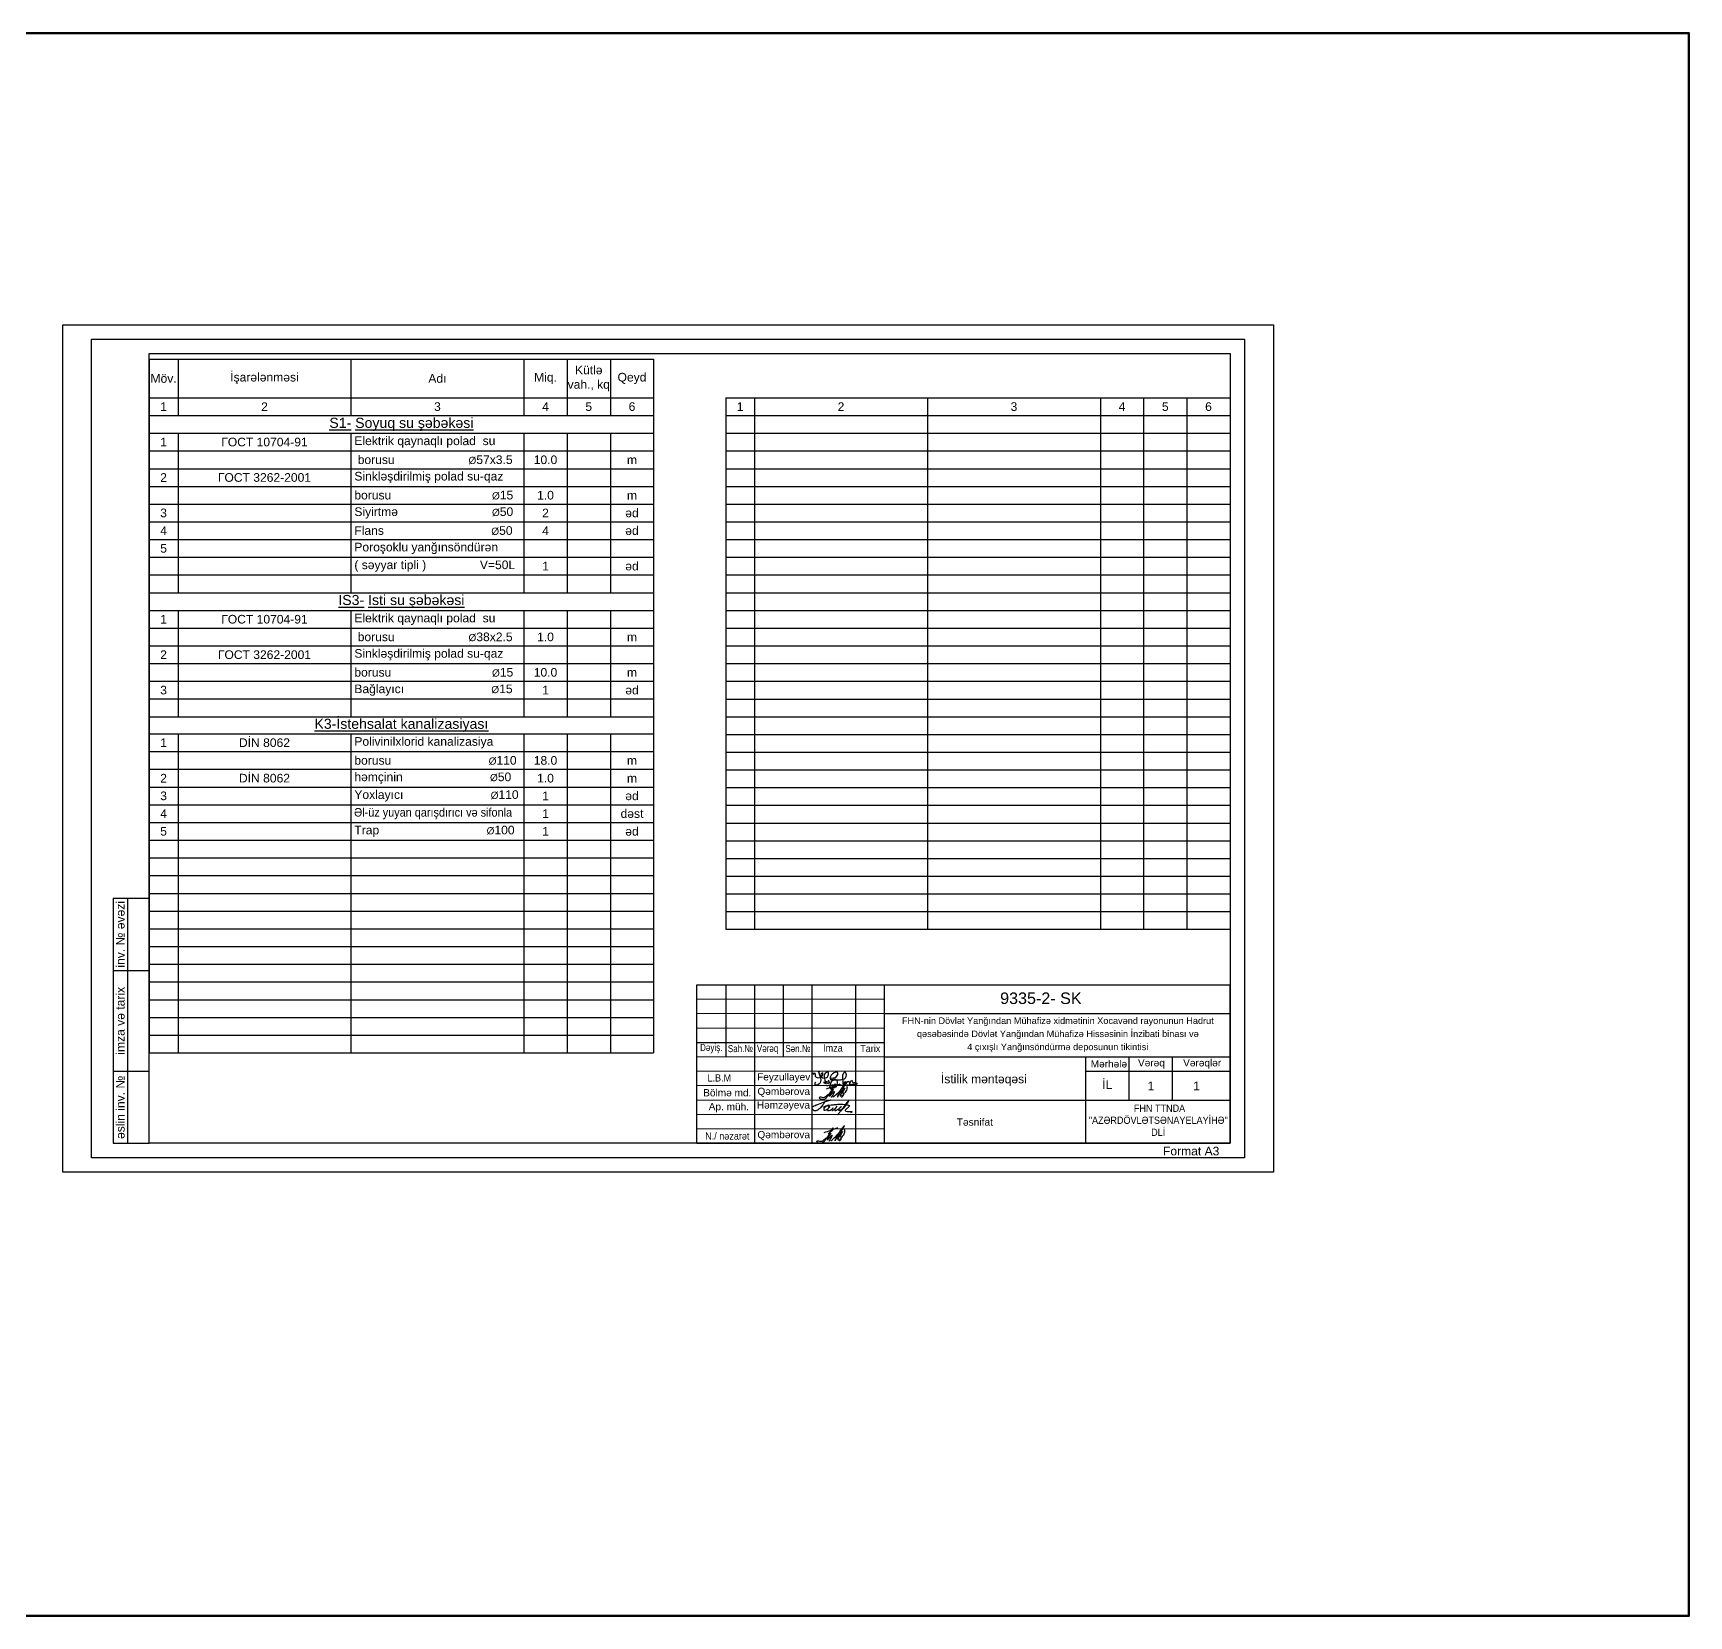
# Model space of a CAD drawing. Header units: metres. Extents: x -25557 to 456644, y -223251 to -32152.
# Drawn here: x 269339 to 326781, y -223251 to -168343 of the extents above; entities that cross this region are included whole.
import ezdxf

# ---------------------------------------------------------------- set-up
doc = ezdxf.new("R2010")
doc.units = ezdxf.units.M
doc.header["$LTSCALE"] = 0.5
for name, color, linetype, lineweight in [('0_Ном._пера__21_Ном._пера__7', 7, 'Continuous', 60), ('перегородка', 130, 'Continuous', 20), ('перегородка_Ном._пера__1_Ном._пера__7', 7, 'Continuous', 60)]:
    doc.layers.add(name, color=color, linetype=linetype, lineweight=lineweight)
doc.layers.add('Künc ştampının yazısı', color=7, linetype='Continuous')
doc.styles.add('Arial', font='arial.ttf', dxfattribs={"height": 200})
doc.styles.add('Arial-300', font='arial.ttf', dxfattribs={"height": 300})
doc.styles.add('ARİAL', font='arial.ttf')
doc.styles.add('Times New  Roman', font='times.ttf')
doc.styles.add('Times New Roman', font='times.ttf', dxfattribs={"height": 200})

# ---------------------------------------------------------------- blocks, each defined once
blk = doc.blocks.new('*T62')
at = {"color": 0, "linetype": 'ByBlock', "lineweight": -2, "ltscale": 0.4, "transparency": 16777216}
for p, q in [((0, 0), (17500, 0)), ((0, 0), (0, -24062)), ((1000, 0), (1000, -1954)), ((7000, 0), (7000, -1954)), ((13000, 0), (13000, -1954)), ((14500, 0), (14500, -1954)), ((16000, 0), (16000, -1954)), ((17500, 0), (17500, -24062)), ((0, -1340), (17500, -1340)), ((0, -1954), (17500, -1954)), ((0, -2569), (17500, -2569)), ((1000, -2569), (1000, -8101)), ((7000, -2569), (7000, -8101)), ((13000, -2569), (13000, -8101)), ((14500, -2569), (14500, -8101)), ((16000, -2569), (16000, -8101)), ((0, -3184), (17500, -3184)), ((0, -3798), (17500, -3798)), ((0, -4413), (17500, -4413)), ((0, -5027), (17500, -5027)), ((0, -5642), (17500, -5642)), ((0, -6257), (17500, -6257)), ((0, -6871), (17500, -6871)), ((0, -7486), (17500, -7486)), ((0, -8101), (17500, -8101)), ((0, -8715), (17500, -8715)), ((1000, -8715), (1000, -12403)), ((7000, -8715), (7000, -12403)), ((13000, -8715), (13000, -12403)), ((14500, -8715), (14500, -12403)), ((16000, -8715), (16000, -12403)), ((0, -9330), (17500, -9330)), ((0, -9945), (17500, -9945)), ((0, -10559), (17500, -10559)), ((0, -11174), (17500, -11174)), ((0, -11788), (17500, -11788)), ((0, -12403), (17500, -12403)), ((0, -12999), (17500, -12999)), ((1000, -12999), (1000, -24062)), ((7000, -12999), (7000, -24062)), ((13000, -12999), (13000, -24062)), ((14500, -12999), (14500, -24062)), ((16000, -12999), (16000, -24062)), ((0, -13614), (17500, -13614)), ((0, -14228), (17500, -14228)), ((0, -14843), (17500, -14843)), ((0, -15458), (17500, -15458)), ((0, -16072), (17500, -16072)), ((0, -16687), (17500, -16687)), ((0, -17302), (17500, -17302)), ((0, -17916), (17500, -17916)), ((0, -18531), (17500, -18531)), ((0, -19145), (17500, -19145)), ((0, -19760), (17500, -19760)), ((0, -20375), (17500, -20375)), ((0, -20989), (17500, -20989)), ((0, -21604), (17500, -21604)), ((0, -22219), (17500, -22219)), ((0, -22833), (17500, -22833)), ((0, -23448), (17500, -23448)), ((0, -24062), (17500, -24062))]:
    blk.add_line(p, q, dxfattribs=at)
at = {"color": 0, "ltscale": 0.4, "transparency": 16777216}
for s, insert, char_height, width, attachment_point, style in [('M{\\fArial|b0|i0|c238|p34;öv.}', (500, -670), 300, 997, 5, 'Arial-300'), ('İ{\\fArial|b0|i0|c238|p34;şarələnməsi}', (4000, -670), 300, 5997, 5, 'Arial-300'), ('{\\fArial|b0|i0|c238|p34;Adı}', (10000, -670), 300, 5997, 5, 'Arial-300'), ('Miq.', (13750, -670), 300, 1497, 5, 'Arial-300'), ('{\\fArial|b0|i0|c238|p34;Kütlə vah., kq}', (15250, -670), 300, 1497, 5, 'Arial-300'), ('{\\fArial|b0|i0|c238|p34;Qeyd}', (16750, -670), 300, 1497, 5, 'Arial-300'), ('1', (500, -1647), 300, 997, 5, 'Arial-300'), ('2', (4000, -1647), 300, 5997, 5, 'Arial-300'), ('3', (10000, -1647), 300, 5997, 5, 'Arial-300'), ('4', (13750, -1647), 300, 1497, 5, 'Arial-300'), ('5', (15250, -1647), 300, 1497, 5, 'Arial-300'), ('6', (16750, -1647), 300, 1497, 5, 'Arial-300'), ('{\\fArial|b0|i0|c238|p34;\\L\\C256;S\\fArial|b0|i0|c204|p34;1\\fArial|b0|i0|c238|p34;\\C0;- \\fArial|b0|i0|c204|p34;Soyuq\\fArial|b0|i0|c238|p34; \\C256;su şəbəkəsi  }', (8750, -2262), 350, 17497, 5, 'Arial-300'), ('1', (500, -2876), 300, 997, 5, 'Arial-300'), ('ГОСТ 1{\\fArial|b0|i0|c238|p34;0704-91}', (4000, -2876), 300, 5997, 5, 'Arial-300'), ('{\\fArial|b0|i0|c238|p34; Elektrik qaynaqlı polad  su}', (7002, -2876), 300, 5997, 4, 'Arial-300'), ('{\\fArial|b0|i0|c238|p34;  borusu                      \\H0.83327x;%%C\\H1.2001x;57}x3.5', (7002, -3491), 300, 5997, 4, 'Arial-300'), ('{\\fArial|b0|i0|c238|p34;10}.0', (13750, -3491), 300, 1497, 5, 'Arial-300'), ('m', (16750, -3491), 300, 1497, 5, 'Arial-300'), ('2', (500, -4105), 300, 997, 5, 'Arial-300'), ('ГОСТ {\\fArial|b0|i0|c238|p34;3262-2001}', (4000, -4105), 300, 5997, 5, 'Arial-300'), ('{\\fArial|b0|i0|c238|p34; Sinkləşdirilmiş polad su-qaz}', (7002, -4105), 300, 5997, 4, 'Arial-300'), (' {\\fArial|b0|i0|c238|p34;borusu }                            {\\fArial|b0|i0|c238|p34; \\H0.83327x;%%C\\H1.2001x;15}', (7002, -4720), 300, 5997, 4, 'Arial-300'), ('{\\fArial|b0|i0|c238|p34;1}.0', (13750, -4720), 300, 1497, 5, 'Arial-300'), ('{\\fArial|b0|i0|c238|p34; Siyirtmə                            \\H0.8333x;%%C\\H1.2x;5\\fArial|b0|i0|c204|p34;0}', (7002, -5335), 300, 5997, 4, 'Arial-300'), ('ə{\\fArial|b0|i0|c238|p34;d}', (16750, -5335), 300, 1497, 5, 'Arial-300'), ('m', (16750, -4720), 300, 1497, 5, 'Arial-300'), ('3', (500, -5335), 300, 997, 5, 'Arial-300'), ('2', (13750, -5335), 300, 1497, 5, 'Arial-300'), ('4', (500, -5949), 300, 997, 5, 'Arial-300'), ('{\\fArial|b0|i0|c238|p34; Flans                                \\H0.8333x;%%C\\H1.2x;5\\fArial|b0|i0|c204|p34;0}', (7002, -5949), 300, 5997, 4, 'Arial-300'), ('4', (13750, -5949), 300, 1497, 5, 'Arial-300'), ('ə{\\fArial|b0|i0|c238|p34;d}', (16750, -5949), 300, 1497, 5, 'Arial-300'), ('5', (500, -6564), 300, 997, 5, 'Arial-300'), ('{\\fArial|b0|i0|c238|p34; \\C256;Poroşoklu yanğınsöndürən}', (7002, -6564), 300, 5997, 4, 'ARİAL'), ('{\\fArial|b0|i0|c238|p34; \\fArial|b0|i0|c204|p34;\\C256;( s\\fArial|b0|i0|c238|p34;əyyar tipli )                V=50L}', (7002, -7179), 300, 5997, 4, 'ARİAL'), ('1', (13750, -7179), 300, 1497, 5, 'ARİAL'), ('{\\W1;ə\\fArial|b0|i0|c238|p34;d}', (16750, -7179), 300, 1497, 5, 'Arial'), ('{\\fArial|b0|i0|c238|p34;\\L\\C256;İS3\\C0;- İsti \\C256;su şəbəkəsi  }', (8750, -8408), 350, 17497, 5, 'Arial-300'), ('1', (500, -9023), 300, 997, 5, 'Arial-300'), ('ГОСТ 1{\\fArial|b0|i0|c238|p34;0704-91}', (4000, -9023), 300, 5997, 5, 'Arial-300'), ('{\\fArial|b0|i0|c238|p34; Elektrik qaynaqlı polad  su}', (7002, -9023), 300, 5997, 4, 'Arial-300'), ('{\\fArial|b0|i0|c238|p34;  borusu                      \\H0.83327x;%%C\\H1.2001x;38}x{\\fArial|b0|i0|c238|p34;2}.5', (7002, -9637), 300, 5997, 4, 'Arial-300'), ('{\\fArial|b0|i0|c238|p34;1}.0', (13750, -9637), 300, 1497, 5, 'Arial-300'), ('m', (16750, -9637), 300, 1497, 5, 'Arial-300'), ('2', (500, -10252), 300, 997, 5, 'Arial-300'), ('ГОСТ {\\fArial|b0|i0|c238|p34;3262-2001}', (4000, -10252), 300, 5997, 5, 'Arial-300'), ('{\\fArial|b0|i0|c238|p34; Sinkləşdirilmiş polad su-qaz}', (7002, -10252), 300, 5997, 4, 'Arial-300'), (' {\\fArial|b0|i0|c238|p34;borusu  }                            {\\fArial|b0|i0|c238|p34;\\H0.83327x;%%C\\H1.2001x;15}', (7002, -10866), 300, 5997, 4, 'Arial-300'), ('{\\fArial|b0|i0|c238|p34;10}.0', (13750, -10866), 300, 1497, 5, 'Arial-300'), ('m', (16750, -10866), 300, 1497, 5, 'Arial-300'), ('3', (500, -11481), 300, 997, 5, 'Arial-300'), ('{\\fArial|b0|i0|c238|p34; Bağlayıcı                          \\H0.8333x;%%C\\H1.2x;1\\fArial|b0|i0|c204|p34;5}', (7002, -11481), 300, 5997, 4, 'Arial-300'), ('1', (13750, -11481), 300, 1497, 5, 'Arial-300'), ('ə{\\fArial|b0|i0|c238|p34;d}', (16750, -11481), 300, 1497, 5, 'Arial-300'), ('{\\fArial|b0|i0|c238|p34;\\LK3-İstehsalat kanalizasiyası}', (8750, -12701), 350, 17497, 5, 'Arial-300'), ('1', (500, -13306), 300, 997, 5, 'Arial-300'), ('{\\fArial|b0|i0|c238|p34;DİN 8062}', (4000, -13306), 300, 5997, 5, 'Arial-300'), ('{\\fArial|b0|i0|c238|p34; Polivinilxlorid kanalizasiya}', (7002, -13306), 300, 5997, 4, 'Arial-300'), ('{\\fArial|b0|i0|c238|p34; borusu                             \\H0.83333x;%%C\\H1.2x;110}', (7002, -13921), 300, 5997, 4, 'Arial-300'), ('18.0', (13750, -13921), 300, 1497, 5, 'Arial-300'), ('{\\fArial|b0|i0|c238|p34;DİN 8062}', (4000, -14536), 300, 5997, 5, 'Arial-300'), ('{\\fArial|b0|i0|c238|p34; həmçinin                          \\H0.83333x;%%C\\H1.2x;50}', (7002, -14536), 300, 5997, 4, 'Arial-300'), ('m', (16750, -13921), 300, 1497, 5, 'Arial-300'), ('2', (500, -14536), 300, 997, 5, 'Arial-300'), ('{\\fArial|b0|i0|c238|p34;\\C7;1\\fArial|b0|i0|c204|p34;.\\fArial|b0|i0|c238|p34;0}', (13750, -14536), 300, 1497, 5, 'Arial-300'), ('m', (16750, -14536), 300, 1497, 5, 'Arial-300'), ('3', (500, -15150), 300, 997, 5, 'Arial-300'), ('{\\fArial|b0|i0|c238|p34; Yoxlayıcı                          \\H0.83333x;%%C\\H1.2x;110}', (7002, -15150), 300, 5997, 4, 'Arial-300'), ('1', (13750, -15150), 300, 1497, 5, 'Arial-300'), ('ə{\\fArial|b0|i0|c238|p34;d}', (16750, -15150), 300, 1497, 5, 'Arial-300'), ('4', (500, -15765), 300, 997, 5, 'Arial-300'), ('{\\fArial|b0|i0|c238|p34;\\W0.9; \\fArial|b0|i0|c204|p34;Ə\\fArial|b0|i0|c238|p34;l-üz yuyan\\fArial|b0|i0|c204|p34; \\fArial|b0|i0|c238|p34;qarışdırıcı və sifonla}', (7002, -15765), 300, 5997, 4, 'Arial-300'), ('1', (13750, -15765), 300, 1497, 5, 'Arial-300'), ('d{\\fArial|b0|i0|c238|p34;əst}', (16750, -15765), 300, 1497, 5, 'Arial-300'), ('5', (500, -16380), 300, 997, 5, 'Arial-300'), ('{\\fArial|b0|i0|c238|p34; Trap                                \\H0.83333x;%%C\\H1.2x;100}', (7002, -16380), 300, 5997, 4, 'Arial-300'), ('1', (13750, -16380), 300, 1497, 5, 'Arial-300'), ('ə{\\fArial|b0|i0|c238|p34;d}', (16750, -16380), 300, 1497, 5, 'Arial-300')]:
    blk.add_mtext(s, dxfattribs=dict(at, insert=insert, char_height=char_height, width=width, attachment_point=attachment_point, style=style))
blk = doc.blocks.new('*T63')
at = {"color": 0, "linetype": 'ByBlock', "lineweight": -2, "ltscale": 0.4, "transparency": 16777216}
for p, q in [((0, 0), (17500, 0)), ((0, 0), (0, -18439)), ((1000, 0), (1000, -18439)), ((7000, 0), (7000, -18439)), ((13000, 0), (13000, -18439)), ((14500, 0), (14500, -18439)), ((16000, 0), (16000, -18439)), ((17500, 0), (17500, -18439)), ((0, -615), (17500, -615)), ((0, -1229), (17500, -1229)), ((0, -1844), (17500, -1844)), ((0, -2459), (17500, -2459)), ((0, -3073), (17500, -3073)), ((0, -3688), (17500, -3688)), ((0, -4302), (17500, -4302)), ((0, -4917), (17500, -4917)), ((0, -5532), (17500, -5532)), ((0, -6146), (17500, -6146)), ((0, -6761), (17500, -6761)), ((0, -7376), (17500, -7376)), ((0, -7990), (17500, -7990)), ((0, -8605), (17500, -8605)), ((0, -9220), (17500, -9220)), ((0, -9834), (17500, -9834)), ((0, -10449), (17500, -10449)), ((0, -11063), (17500, -11063)), ((0, -11678), (17500, -11678)), ((0, -12293), (17500, -12293)), ((0, -12907), (17500, -12907)), ((0, -13522), (17500, -13522)), ((0, -14137), (17500, -14137)), ((0, -14751), (17500, -14751)), ((0, -15366), (17500, -15366)), ((0, -15980), (17500, -15980)), ((0, -16595), (17500, -16595)), ((0, -17210), (17500, -17210)), ((0, -17824), (17500, -17824)), ((0, -18439), (17500, -18439))]:
    blk.add_line(p, q, dxfattribs=at)
at = {"color": 0, "ltscale": 0.4, "transparency": 16777216, "char_height": 300, "attachment_point": 5, "style": 'Arial-300'}
for s, insert, width in [('1', (500, -307), 997), ('2', (4000, -307), 5997), ('3', (10000, -307), 5997), ('4', (13750, -307), 1497), ('5', (15250, -307), 1497), ('6', (16750, -307), 1497)]:
    blk.add_mtext(s, dxfattribs=dict(at, insert=insert, width=width))
blk = doc.blocks.new('F. G.')
for points, knots in [([(678117, 149875), (678101, 149881), (678068, 149894), (678110, 149968), (678168, 149890), (678111, 149758), (678415, 149738), (678425, 149962), (678305, 149885), (678405, 149720), (678572, 149778), (678603, 149871), (678622, 149968), (678384, 149933), (678466, 149735), (678536, 149566)], [0, 0, 0, 0, 42.223389, 90.051656, 154.549451, 226.6152, 476.644161, 571.28472, 627.013932, 778.672239, 938.454199, 1025.570794, 1091.558705, 1160.21584, 1544.16015, 1544.16015, 1544.16015, 1544.16015]), ([(678270, 149972), (678336, 149780), (678414, 149552), (678142, 149501), (678145, 149587), (678167, 149609), (678173, 149615)], [0, 0, 0, 0, 446.334972, 532.702513, 603.278674, 627.196902, 627.196902, 627.196902, 627.196902]), ([(678270, 149972), (678269, 149975), (678267, 149986), (678290, 149979), (678294, 149969), (678296, 149964)], [0, 0, 0, 0, 8.821018, 27.345406, 42.243095, 42.243095, 42.243095, 42.243095]), ([(678557, 149636), (678555, 149623), (678549, 149595), (678590, 149573), (678644, 149600), (678594, 149740), (678613, 149627), (678634, 149589), (678649, 149601), (678648, 149609), (678647, 149612)], [0, 0, 0, 0, 37.910096, 78.738154, 107.34926, 199.254906, 281.250122, 295.344415, 310.564895, 319.310936, 319.310936, 319.310936, 319.310936]), ([(678664, 149761), (678746, 149756), (678876, 149747), (678975, 149989), (678703, 149943), (678605, 149631), (678938, 149818), (678911, 149456), (678769, 149412), (678615, 149384), (678680, 149525), (678701, 149705), (678882, 149703), (679021, 149702)], [0, 0, 0, 0, 227.188385, 358.071473, 539.665587, 751.927894, 924.503113, 1199.403857, 1282.39891, 1403.270956, 1513.824778, 1614.597802, 1944.904586, 1944.904586, 1944.904586, 1944.904586]), ([(679021, 149702), (679048, 149704), (679140, 149711), (679266, 149820), (679179, 149989), (679034, 149833), (679110, 149701), (679096, 149506), (679219, 149719), (679163, 149474), (679324, 149754), (679319, 149457), (679400, 149778), (679430, 149558), (679529, 149636), (679613, 149557), (679572, 149540), (679556, 149533)], [0, 0, 0, 0, 82.934409, 278.458212, 386.336719, 441.130098, 797.922894, 815.295031, 939.358029, 1010.425899, 1153.318323, 1248.777542, 1391.619055, 1482.772305, 1582.360738, 1652.010665, 1693.923868, 1693.923868, 1693.923868, 1693.923868]), ([(679563, 149533), (679492, 149537), (679369, 149543), (679180, 149491), (679004, 149517), (678808, 149521), (678658, 149508), (678563, 149493), (678539, 149489)], [0, 0, 0, 0, 211.533539, 367.015626, 577.795063, 738.782103, 953.656981, 1027.737747, 1027.737747, 1027.737747, 1027.737747])]:
    blk.add_open_spline(points, degree=3, knots=knots)
for points in [[(678557, 149636), (678518, 149625), (678479, 149613), (678440, 149602)], [(678440, 149602), (678472, 149590), (678504, 149578), (678535, 149566)]]:
    blk.add_open_spline(points, degree=3)
blk = doc.blocks.new('QT')
for points, knots in [([(-585737, 108509), (-585715, 108533), (-585678, 108574), (-585613, 108617), (-585563, 108657), (-585582, 108732), (-585630, 108659), (-585675, 108585), (-585747, 108445), (-585823, 108321), (-585900, 108220), (-585995, 108161), (-586085, 108179), (-586136, 108215), (-586136, 108292), (-585964, 108206), (-585868, 108348), (-585735, 108386), (-585571, 108666), (-585926, 108093), (-585520, 108593), (-585655, 108359), (-585723, 108241)], [0, 0, 0, 0, 95.105414, 165.226399, 237.940081, 275.386653, 317.829734, 413.155248, 594.756942, 755.78629, 857.135005, 977.628911, 1063.634804, 1123.390002, 1143.497316, 1270.295177, 1449.220916, 1585.489424, 1732.301661, 2011.136996, 2249.585855, 2488.440566, 2488.440566, 2488.440566, 2488.440566]), ([(-585659, 108268), (-585580, 108329), (-585415, 108456), (-585042, 108959), (-585416, 108550), (-585541, 108187), (-585407, 108452), (-585153, 108667), (-585344, 108455), (-585445, 108276), (-585314, 108319), (-585252, 108416), (-585166, 108511), (-585157, 108669), (-585278, 108662), (-585330, 108554), (-585324, 108430), (-585290, 108306), (-585347, 108261), (-585364, 108247)], [0, 0, 0, 0, 338.07146, 701.928548, 1160.253845, 1316.39979, 1493.912841, 1738.545853, 1967.361308, 2076.382892, 2141.637406, 2265.742403, 2439.595438, 2546.512588, 2605.883314, 2735.471139, 2851.575865, 2995.445732, 3058.832965, 3058.832965, 3058.832965, 3058.832965])]:
    blk.add_open_spline(points, degree=3, knots=knots)
blk.add_open_spline([(-585890, 108550), (-585731, 108608), (-585573, 108667), (-585414, 108725)], degree=3)
blk = doc.blocks.new('G')
at = {"lineweight": 25}
for points, knots in [([(453782, -88621), (453759, -88657), (453710, -88733), (453629, -88828), (453554, -88884), (453501, -88915), (453450, -88929), (453392, -88900), (453358, -88861), (453340, -88823), (453360, -88786), (453417, -88742), (453496, -88713), (453632, -88661), (453782, -88611), (453918, -88559), (453976, -88543), (453985, -88539), (453987, -88546), (453989, -88550)], [0, 0, 0, 0, 126.765866, 271.327202, 371.782342, 407.07713, 453.592754, 525.407964, 583.797318, 612.817772, 641.28894, 699.178, 827.810314, 891.169307, 1136.860051, 1306.931263, 1315.189359, 1322.997647, 1332.496126, 1332.496126, 1332.496126, 1332.496126]), ([(453752, -88789), (453753, -88789), (453757, -88789), (453749, -88796), (453738, -88793), (453753, -88782), (453767, -88776), (453804, -88757), (453848, -88743), (453921, -88722), (453988, -88716), (454081, -88706), (454177, -88696), (454280, -88690), (454380, -88688), (454477, -88696), (454568, -88711), (454620, -88730), (454656, -88749), (454604, -88811), (454558, -88842), (454508, -88880), (454497, -88917), (454549, -88942), (454613, -88940), (454677, -88942), (454715, -88936), (454753, -88955), (454714, -88976), (454684, -88992)], [0, 0, 0, 0, 2.661393, 10.515219, 16.677875, 27.557499, 44.256862, 73.82684, 145.733926, 186.379751, 299.858969, 346.779744, 467.493844, 589.177048, 655.470932, 767.910306, 883.514986, 922.190999, 944.616657, 984.898713, 1100.4321, 1144.319903, 1169.44169, 1198.148738, 1290.228444, 1371.050117, 1386.419002, 1407.314738, 1472.951227, 1472.951227, 1472.951227, 1472.951227]), ([(453910, -88791), (453918, -88785), (453930, -88776), (453944, -88758), (453941, -88735), (453904, -88718), (453844, -88752), (453793, -88795), (453756, -88843), (453754, -88873), (453763, -88899), (453818, -88892), (453873, -88862), (453923, -88820), (453954, -88792), (453962, -88782), (453969, -88773), (453942, -88796), (453930, -88811), (453901, -88845), (453884, -88874), (453885, -88908), (453919, -88911), (453958, -88898), (454011, -88880), (454048, -88848), (454072, -88827), (454077, -88820), (454082, -88812), (454058, -88835), (454050, -88845), (454034, -88870), (454029, -88887), (454033, -88904), (454051, -88908), (454083, -88895), (454124, -88864), (454166, -88819), (454199, -88784), (454214, -88766), (454231, -88745), (454179, -88799), (454165, -88821), (454139, -88863), (454131, -88892), (454148, -88912), (454197, -88895), (454248, -88863), (454306, -88821), (454341, -88792), (454356, -88778), (454374, -88758), (454312, -88809), (454293, -88833), (454275, -88865), (454262, -88901), (454303, -88899), (454338, -88891), (454396, -88864), (454462, -88803), (454531, -88719), (454593, -88634), (454619, -88587), (454637, -88548), (454541, -88644), (454492, -88719), (454376, -88890), (454285, -88999), (454245, -89042), (454230, -89058)], [0, 0, 0, 0, 31.63024, 45.769148, 65.739505, 91.774623, 152.05451, 253.059302, 300.388165, 323.677794, 342.599059, 373.944553, 460.954848, 541.968987, 568.384515, 580.826923, 583.99912, 596.61049, 635.1592, 682.877746, 716.105006, 738.159525, 768.450634, 797.806855, 866.128739, 930.109092, 947.055178, 956.300604, 959.208183, 969.758221, 1007.894756, 1033.38329, 1048.396677, 1062.368933, 1080.066454, 1095.477942, 1165.487963, 1231.215203, 1282.626126, 1302.125013, 1312.083284, 1342.432107, 1416.398912, 1452.054733, 1482.597387, 1498.06821, 1520.375489, 1617.654123, 1692.157522, 1731.999051, 1752.61134, 1756.850857, 1805.039796, 1856.64684, 1895.816364, 1919.112557, 1941.127649, 1987.675926, 2041.031065, 2124.874429, 2257.62152, 2370.757305, 2426.846774, 2436.887741, 2478.281872, 2640.772246, 2900.153042, 3011.768119, 3077.253283, 3077.253283, 3077.253283, 3077.253283])]:
    blk.add_open_spline(points, degree=3, knots=knots, dxfattribs=at)
blk = doc.blocks.new('9183-5')
at = {"lineweight": 25}
for p, q in [((-726777, 21337), (-726777, 26837)), ((-726777, 26837), (-708277, 26837)), ((-725777, 26838), (-725777, 24337)), ((-724777, 26839), (-724777, 21339)), ((-723777, 26839), (-723777, 24337)), ((-722777, 21338), (-722777, 26838)), ((-721277, 26838), (-721277, 21338)), ((-720277, 26838), (-720277, 21338)), ((-726777, 24837), (-720277, 24837)), ((-713277, 21337), (-713277, 24337)), ((-726777, 21337), (-708277, 21337))]:
    blk.add_line(p, q, dxfattribs=at)
at = {"color": 0, "lineweight": 25}
for p, q in [((-708277, 21337), (-708277, 26837)), ((-720277, 25837), (-708277, 25837)), ((-720277, 24337), (-708277, 24337)), ((-711777, 22837), (-711777, 24337)), ((-710277, 22837), (-710277, 24337)), ((-713277, 23837), (-708277, 23837)), ((-720277, 22837), (-708277, 22837))]:
    blk.add_line(p, q, dxfattribs=at)
at = {"lineweight": 15}
for p, q in [((-726777, 26337), (-720277, 26337)), ((-726777, 25837), (-720277, 25837)), ((-726777, 25337), (-720277, 25337)), ((-726777, 24337), (-720277, 24337)), ((-726777, 23837), (-720277, 23837)), ((-726777, 23337), (-720277, 23337)), ((-726777, 22837), (-720277, 22837)), ((-726777, 22337), (-720277, 22337)), ((-726777, 21837), (-720277, 21837))]:
    blk.add_line(p, q, dxfattribs=at)
at = {"color": 2, "xscale": 1.014, "yscale": 1.014, "zscale": 1.014}
blk.add_blockref('F. G.', (-1410318, -128253), dxfattribs=at)
at = {"color": 3}
for p in [(-136391, -85320), (-136474, -86841)]:
    blk.add_blockref('QT', p, dxfattribs=at)
at = {"color": 2, "lineweight": 30}
blk.add_blockref('G', (-1176129, 111383), dxfattribs=at)
at = {"insert": (-716819, 23525), "char_height": 300, "width": 5817.79, "attachment_point": 5, "style": 'Arial'}
blk.add_mtext('{\\fArial|b0|i0|c238|p34;İstilik məntəqəsi }', dxfattribs=at)
at = {"layer": '0_Ном._пера__21_Ном._пера__7', "color": 1, "linetype": 'Continuous', "lineweight": 25, "insert": (-714254, 25102), "char_height": 227.25, "width": 11211.1, "attachment_point": 5, "line_spacing_factor": 1.19865, "style": 'ARİAL'}
blk.add_mtext('{\\C256;FHN-nin Dövlət Yanğından Mühafizə xidmətinin Xocavənd rayonun\\fArial|b0|i0|c238|p34;un\\fArial|b0|i0|c204|p34; Hadrut qəsəbəsində Dövlət Yanğından Mühafizə Hissəsinin İnzibati binası və \\P4 çıxışlı Yanğınsöndürmə deposunun tikintisi}', dxfattribs=at)
at = {"layer": 'Künc ştampının yazısı', "color": 7, "char_height": 250, "attachment_point": 5, "style": 'Times New  Roman'}
for s, width, insert in [('{\\fArial|b0|i0|c238|p34;\\W0.8;Dəyiş.}', 1800, (-726276, 24624)), ('{\\fArial|b0|i0|c238|p34;\\W0.8;Sah.\\fArial|b0|i0|c204|p34;№}', 1800, (-725266, 24624)), ('{\\fArial|b0|i0|c238|p34;\\W0.8;Vərəq}', 1800, (-724323, 24595)), ('{\\fArial|b0|i0|c238|p34;\\W0.8;Sən.\\fArial|b0|i0|c204|p34;№}', 1800, (-723269, 24624)), ('\\pxt0.44093;{\\fArial|b0|i0|c0|p34;\\W0.9;İmza}', 250, (-722057, 24643)), ('{\\fArial|b0|i0|c0|p34;\\W0.9;Tarix }', 1800, (-720761, 24624))]:
    blk.add_mtext_dynamic_manual_height_columns(s, width=width, gutter_width=1, heights=[0], dxfattribs=dict(at, insert=insert))
at = {"layer": 'Künc ştampının yazısı', "color": 7, "lineweight": 25, "attachment_point": 5}
for s, insert, char_height, style in [('{\\fArial|b0|i0|c238|p34;Mərhələ}', (-712482, 24092), 250, 'Times New  Roman'), ('{\\fArial|b0|i0|c238|p34;Vərəq}', (-711007, 24092), 250, 'Times New  Roman'), ('{\\fArial|b0|i0|c238|p34;İL}', (-712540, 23369), 300, 'Times New  Roman'), ('{\\fArial|b0|i0|c0|p34;4}', (-709436, 23374), 300, 'Times New Roman'), ('{\\fArial|b0|i0|c238|p34;\\W0.9;\\C256; FHN TTNDA\\P"AZ\\fArial|b0|i0|c0|p34;Ə\\fArial|b0|i0|c238|p34;RDÖVL\\fArial|b0|i0|c0|p34;Ə\\fArial|b0|i0|c238|p34;TS\\fArial|b0|i0|c0|p34;Ə\\fArial|b0|i0|c238|p34;NAYE\\fArial|b0|i0|c204|p34;L\\fArial|b0|i0|c238|p34;AYİH\\fArial|b0|i0|c0|p34;Ə\\fArial|b0|i0|c238|p34;" \\fArial|b0|i0|c204|p34;\\P\\fArial|b0|i0|c238|p34;DLİ}', (-710770, 22137), 250, 'Times New  Roman'), ('{\\fArial|b0|i0|c0|p34;Format A3}', (-709628, 21066), 300, 'Times New Roman')]:
    blk.add_mtext(s, dxfattribs=dict(at, insert=insert, char_height=char_height, style=style))
at = {"layer": 'Künc ştampının yazısı', "color": 7, "lineweight": 25, "insert": (-709246, 24092), "char_height": 250, "width": 3544.72, "attachment_point": 5, "style": 'Times New  Roman'}
blk.add_mtext('{\\fArial|b0|i0|c238|p34;Vərəqlər}', dxfattribs=at)
at = {"layer": 'Künc ştampının yazısı', "color": 7, "attachment_point": 5, "style": 'Times New  Roman'}
for s, insert, char_height in [('{\\fArial|b0|i0|c238|p34;\\W0.9;  \\H0.73204x; L.B.M\\H1.366x; \\fArial|b0|i0|c204|p34;  \\fArial|b0|i0|c238|p34;       }', (-726161, 23606), 341.512), ('{\\fArial|b0|i0|c238|p34;\\W0.9;  \\H0.87845x; \\H0.83333x;\\W1;Feyzullayev\\fArial|b0|i0|c204|p34; \\H1.3661x;\\W0.9; \\fArial|b0|i0|c238|p34;       }', (-723935, 23606), 341.512), ('{\\fArial|b0|i0|c238|p34;\\W0.9;       \\fArial|b0|i0|c0|p34;\\H0.78914x;\\W1;B\\fArial|b0|i0|c238|p34;ölmə md.\\W0.9;    \\H1.2672x; }', (-726108, 23091), 316.801), ('{\\fArial|b0|i0|c238|p34;\\W0.9;  \\H0.87845x; \\H0.83333x;\\W1;Qəmbərova\\H1.3661x;\\W0.9;       }', (-723935, 23106), 341.51), ('{\\fArial|b0|i0|c238|p34;\\W0.9;    \\H0.78914x; \\W1;Ap. müh.}', (-725931, 22572), 316.8), ('{\\fArial|b0|i0|c238|p34;\\W0.9;  \\H0.87845x; \\H0.83333x;\\W1;Həmzəyeva\\H1.3661x;\\W0.9;       }', (-723946, 22629), 341.51), ('{\\fArial|b0|i0|c238|p34;\\W0.9;       \\H0.78914x;N./ nəzarət   \\H1.2672x; }', (-726108, 21589), 316.8), ('{\\fArial|b0|i0|c238|p34;\\W0.9;  \\H0.87845x; \\H0.83333x;\\W1;Qəmbərova\\H1.3661x;\\W0.9;       }', (-723935, 21604), 341.51)]:
    blk.add_mtext(s, dxfattribs=dict(at, insert=insert, char_height=char_height))
at = {"layer": 'перегородка_Ном._пера__1_Ном._пера__7', "color": 7, "linetype": 'Continuous', "insert": (-716255, 26570), "char_height": 400, "attachment_point": 1, "style": 'ARİAL'}
blk.add_mtext('933{\\fArial|b0|i0|c238|p34;5}-{\\fArial|b0|i0|c238|p34;2}- {\\fArial|b0|i0|c238|p34;SK}', dxfattribs=at)

msp = doc.modelspace()

# ---------------------------------------------------------------- linework, layer by layer
at = {"color": 7}
for p, q in [((272115.3, -198357.5), (272115.3, -206857.5)), ((272115.3, -198357.5), (273365.3, -198357.5)), ((272615.3, -198357.5), (272615.3, -206857.5)), ((272115.3, -200857.5), (273365.3, -200857.5)), ((272115.3, -204357.5), (273365.3, -204357.5)), ((272115.3, -206857.5), (273365.3, -206857.5))]:
    msp.add_line(p, q, dxfattribs=at)
at = {"color": 0}
for points in [[(270365.3, -178457.5), (312365.3, -178457.5), (312365.3, -207857.5), (270365.3, -207857.5)], [(271365.3, -178957.5), (311365.3, -178957.5), (311365.3, -207357.5), (271365.3, -207357.5)]]:
    msp.add_lwpolyline(points, close=True, dxfattribs=at)
at = {"color": 7}
msp.add_lwpolyline([(273365.3, -179457.5), (310865.3, -179457.5), (310865.3, -206857.5), (273365.3, -206857.5)], close=True, dxfattribs=at)

# ---------------------------------------------------------------- block references
for name, p in [('*T62', (273365.3, -179655)), ('*T63', (293365.3, -180994.6))]:
    msp.add_blockref(name, p)
msp.add_blockref('9183-5', (1019141.9, -228194.4), dxfattribs=at)

# ---------------------------------------------------------------- texts
at = {"color": 7, "char_height": 300, "width": 2500, "attachment_point": 5, "rotation": 90, "style": 'Arial-300'}
for s, insert in [('inv. № {\\fArial|b0|i0|c238|p34;əvəzi}', (272365.3, -199607.5)), ('{\\fArial|b0|i0|c238|p34;imza və tarix}', (272365.3, -202607.5)), ('{\\fArial|b0|i0|c238|p34;əslin inv}. №', (272365.3, -205607.5))]:
    msp.add_mtext(s, dxfattribs=dict(at, insert=insert))
at = {"lineweight": 9, "insert": (308120.3, -204863.7), "char_height": 300, "width": 1500.038, "attachment_point": 5, "style": 'Arial-300'}
msp.add_mtext('{\\fArial|b0|i0|c238|p34;1}', dxfattribs=at)
at = {"layer": 'перегородка', "color": 0, "lineweight": 30, "insert": (301379.3, -206250), "char_height": 253.422, "width": 5137.761, "attachment_point": 7, "style": 'ARİAL'}
msp.add_mtext('{\\fArial|b0|i0|c238|p34;Təsnifat}', dxfattribs=at)

# ---------------------------------------------------------------- next in the draw order: texts
at = {"lineweight": 9, "insert": (309699.4, -204863.7), "char_height": 300, "width": 1010.74, "attachment_point": 5, "style": 'Arial-300', "bg_fill": 3, "box_fill_scale": 1.5, "bg_fill_color": 256, "bg_fill_transparency": 0}
msp.add_mtext('{\\fArial|b0|i0|c238|p34;1}', dxfattribs=at)

# ---------------------------------------------------------------- next in the draw order: linework, layer by layer
at = {"color": 6, "lineweight": 50, "ltscale": 0.4}
msp.add_lwpolyline([(68417.2, -168342.9), (326780.7, -168342.9), (326780.7, -223251.5), (68417.2, -223251.5)], close=True, dxfattribs=at)

doc.saveas('drawing.dxf')
